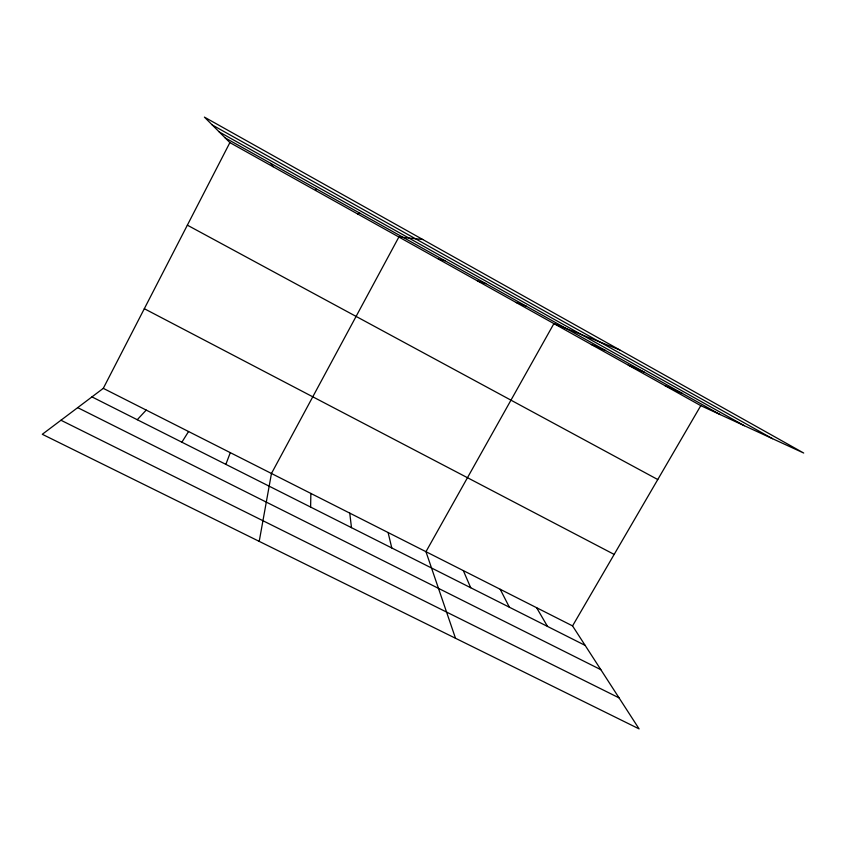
<?xml version="1.0" encoding="UTF-8"?>
<svg xmlns="http://www.w3.org/2000/svg" width="846" height="846" viewBox="0 0 846 846"><rect width="100%" height="100%" fill="white"/><g stroke="black" fill="none" stroke-linecap="round" stroke-linejoin="round"><path stroke-width="1.27" d="M310.619 507.071L310.863 493.44M259.214 541.377L271.46 473.485L398.878 237.007L422.704 239.471M225.85 464.359L230.302 452.652M103.286 388.356L572.552 625.903L639.1 728.892L42.3 434.294L103.286 388.356L229.89 142.604L204.404 117.108L803.7 453.033L700.784 405.657L229.89 142.604M572.552 625.903L700.784 405.657M181.879 442.204L188.563 431.523M137.253 419.722L146.221 410.088M357.541 213.911L359.793 213.139M438.44 259.098L444.922 260.727M477.451 280.893L485.942 283.653M515.933 302.392L526.371 306.252M619.769 349.927L553.908 323.606L425.961 551.708L455.497 638.254M591.365 344.534L605.525 350.498M628.324 365.176L644.271 372.155M664.787 385.543L682.468 393.506M60.954 420.24L619.05 697.865M77.684 407.635L600.84 669.683M91.95 396.89L585.136 645.392M144.317 308.705L614.164 554.416M187.357 225.163L657.765 479.545M212.24 124.954L772.557 438.693M219.241 131.955L744.374 425.718M225.184 137.898L720.147 414.572M270.741 163.363L273.068 166.725M536.607 607.714L547.521 626.431M500.208 589.292L509.377 607.217M463.333 570.616L470.714 587.737M388.103 532.536L391.783 547.965M349.747 513.12L351.481 527.661M315.611 188.436L315.611 190.487"/></g></svg>
